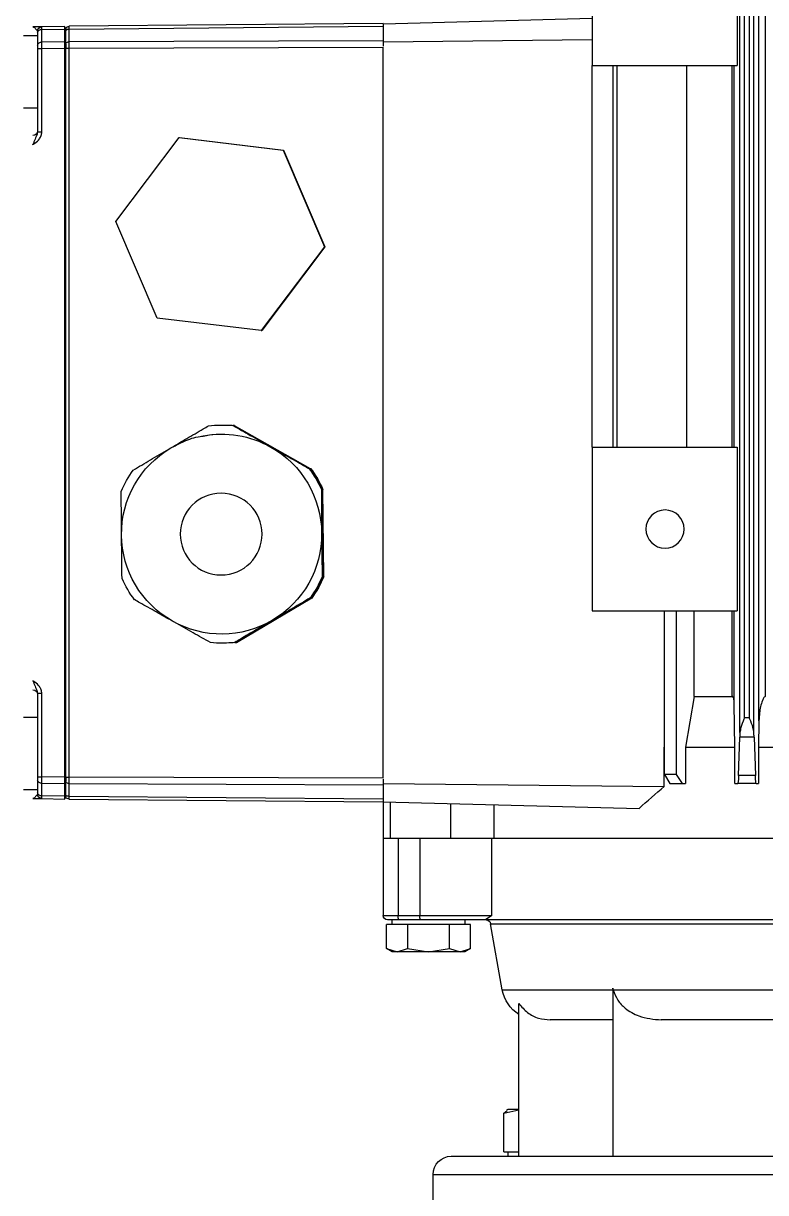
# Model space of a CAD drawing. Header units: centimetres. Extents: x 470464 to 524273, y 49611 to 59074.
# Drawn here: x 488004.47 to 488012.63, y 53574.06 to 53586.93 of the extents above; entities that cross this region are included whole.
import ezdxf

# ---------------------------------------------------------------- set-up
doc = ezdxf.new("R2010")
doc.units = ezdxf.units.CM
doc.header["$MEASUREMENT"] = 0
doc.layers.add('vinç', color=7, linetype='Continuous')

# ---------------------------------------------------------------- blocks, each defined once
blk = doc.blocks.new('DTYTJYJGHDTRHTRHTRF')
at = {"color": 2, "linetype": 'Continuous', "lineweight": 25}
for p, q in [((427156.118, 71670.241), (427156.118, 71682.741)), ((427156.318, 71670.441), (427156.318, 71682.541)), ((427158.149, 71672.222), (427158.149, 71681.981)), ((427158.877, 71670.874), (427158.877, 71676.091)), ((427158.918, 71675.281), (427158.918, 71670.819)), ((427159.818, 71670.888), (427159.818, 71674.993)), ((427160.818, 71673.82), (427160.818, 71674.321)), ((427161.378, 71673.896), (427171.058, 71673.896)), ((427160.418, 71673.792), (427160.418, 71673.82)), ((427160.818, 71673.82), (427160.418, 71673.82)), ((427160.418, 71673.792), (427160.418, 71673.591)), ((427160.93, 71673.769), (427160.506, 71673.784)), ((427160.506, 71673.784), (427160.506, 71673.598)), ((427161.11, 71673.823), (427160.818, 71673.82)), ((427160.93, 71673.769), (427160.93, 71673.613)), ((427160.979, 71673.768), (427171.457, 71673.768)), ((427161.11, 71673.823), (427171.327, 71673.823)), ((427161.131, 71673.823), (427171.313, 71673.823)), ((427161.143, 71673.718), (427171.294, 71673.718)), ((427161.143, 71673.718), (427161.143, 71673.665)), ((427160.418, 71673.557), (427160.418, 71673.591)), ((427160.506, 71673.598), (427160.93, 71673.613)), ((427160.979, 71673.615), (427171.457, 71673.615)), ((427161.143, 71673.665), (427171.294, 71673.665)), ((427164.118, 71673.585), (427162.318, 71673.585)), ((427162.318, 71671.991), (427162.318, 71673.585)), ((427164.118, 71671.991), (427164.118, 71673.585)), ((427170.118, 71673.585), (427168.318, 71673.585)), ((427168.318, 71671.991), (427168.318, 71673.585)), ((427160.418, 71673.557), (427160.818, 71673.557)), ((427160.818, 71673.557), (427161.295, 71673.552)), ((427160.818, 71673.015), (427160.818, 71673.557)), ((427161.295, 71673.552), (427162.318, 71673.552)), ((427161.378, 71673.112), (427161.378, 71673.529)), ((427161.378, 71673.529), (427162.318, 71673.529)), ((427164.118, 71673.552), (427168.318, 71673.552)), ((427164.118, 71673.529), (427168.318, 71673.529)), ((427161.378, 71673.112), (427160.818, 71673.015)), ((427161.378, 71673.112), (427162.318, 71673.112)), ((427160.818, 71673.015), (427160.418, 71673.015)), ((427160.418, 71672.982), (427160.418, 71673.015)), ((427160.418, 71672.982), (427160.518, 71672.918)), ((427160.418, 71672.843), (427160.418, 71672.982)), ((427168.318, 71673.026), (427164.118, 71673.026)), ((427160.518, 71672.784), (427160.418, 71672.843)), ((427160.518, 71672.918), (427160.518, 71672.784)), ((427160.518, 71672.918), (427162.318, 71672.918)), ((427160.385, 71672.782), (427160.818, 71672.782)), ((427160.418, 71669.691), (427160.385, 71672.782)), ((427160.518, 71672.784), (427162.318, 71672.784)), ((427160.818, 71672.782), (427160.823, 71672.784)), ((427160.218, 71669.691), (427160.145, 71672.506)), ((427158.169, 71672.217), (427156.318, 71672.217)), ((427158.149, 71672.222), (427158.169, 71672.217)), ((427158.149, 71671.002), (427158.149, 71672.217)), ((427168.318, 71672.262), (427164.118, 71672.262)), ((427164.118, 71672.221), (427168.318, 71672.221)), ((427164.118, 71671.991), (427162.318, 71671.991)), ((427164.118, 71671.991), (427168.318, 71671.991)), ((427170.118, 71671.991), (427168.318, 71671.991)), ((427168.578, 71669.691), (427168.603, 71671.991)), ((427168.778, 71669.691), (427168.838, 71671.991)), ((427156.318, 71671.185), (427157.999, 71671.185)), ((427156.368, 71671.02), (427156.368, 71671.185)), ((427156.794, 71671.02), (427156.828, 71671.185)), ((427156.838, 71671.067), (427156.838, 71671.185)), ((427156.318, 71671.067), (427156.368, 71671.067)), ((427156.368, 71671.02), (427156.794, 71671.02)), ((427156.794, 71671.02), (427156.822, 71671.057)), ((427156.83, 71671.053), (427156.838, 71671.067)), ((427158.149, 71671.002), (427158.877, 71670.874)), ((427158.968, 71670.888), (427158.918, 71670.819)), ((427158.968, 71670.888), (427159.818, 71670.888)), ((427158.968, 71670.096), (427158.968, 71670.888)), ((427159.818, 71670.913), (427160.186, 71670.913)), ((427159.818, 71670.096), (427159.818, 71670.888)), ((427158.568, 71670.538), (427158.604, 71670.653)), ((427158.604, 71670.653), (427158.568, 71670.591)), ((427158.604, 71670.653), (427158.868, 71670.653)), ((427158.868, 71670.653), (427158.868, 71670.538)), ((427158.568, 71670.591), (427158.568, 71670.538)), ((427158.604, 71670.422), (427158.568, 71670.538)), ((427158.568, 71670.538), (427158.568, 71670.191)), ((427158.918, 71670.591), (427158.868, 71670.591)), ((427158.868, 71670.538), (427158.868, 71670.422)), ((427158.568, 71670.191), (427158.604, 71670.422)), ((427158.604, 71670.422), (427158.868, 71670.422)), ((427158.868, 71670.422), (427158.868, 71670.191)), ((427160.199, 71670.432), (427159.818, 71670.432)), ((427155.718, 71670.241), (427156.118, 71670.241)), ((427158.604, 71669.96), (427158.568, 71670.191)), ((427158.568, 71670.191), (427158.568, 71669.845)), ((427158.868, 71670.191), (427158.868, 71669.96)), ((427158.918, 71670.104), (427158.918, 71669.865)), ((427159.818, 71670.096), (427158.968, 71670.096)), ((427158.968, 71669.857), (427158.968, 71670.096)), ((427159.818, 71669.774), (427159.818, 71670.096)), ((427159.818, 71669.857), (427159.818, 71670.096)), ((427158.568, 71669.845), (427158.604, 71669.96)), ((427158.604, 71669.729), (427158.568, 71669.845)), ((427158.568, 71669.845), (427158.568, 71669.791)), ((427158.868, 71669.96), (427158.604, 71669.96)), ((427158.868, 71669.96), (427158.868, 71669.845)), ((427158.868, 71669.845), (427158.868, 71669.729)), ((427159.818, 71669.857), (427158.968, 71669.857)), ((427158.968, 71669.691), (427158.968, 71669.857)), ((427158.568, 71669.791), (427158.604, 71669.729)), ((427158.604, 71669.729), (427158.868, 71669.729)), ((427158.868, 71669.791), (427158.918, 71669.791)), ((427159.818, 71669.774), (427160.216, 71669.774)), ((427159.818, 71669.691), (427159.818, 71669.774)), ((427159.818, 71669.691), (427158.968, 71669.691)), ((427160.218, 71669.691), (427159.818, 71669.691)), ((427160.248, 71666.241), (427160.218, 71669.691)), ((427160.418, 71669.691), (427160.218, 71669.691)), ((427160.247, 71669.691), (427160.277, 71666.241)), ((427160.419, 71666.241), (427160.406, 71669.691)), ((427160.467, 71669.691), (427160.418, 71669.691)), ((427160.477, 71669.691), (427160.489, 71666.241)), ((427160.477, 71669.691), (427168.519, 71669.691)), ((427168.507, 71666.241), (427168.519, 71669.691)), ((427168.578, 71669.691), (427168.53, 71669.691)), ((427168.59, 71669.691), (427168.578, 71666.241)), ((427168.778, 71669.691), (427168.578, 71669.691)), ((427168.719, 71666.241), (427168.749, 71669.691)), ((427168.779, 71669.691), (427168.749, 71666.241)), ((427162.694, 71669.035), (427162.694, 71669.039)), ((427162.694, 71669.039), (427163.653, 71669.03)), ((427163.653, 71669.026), (427162.694, 71669.035)), ((427162.694, 71669.03), (427163.653, 71669.021)), ((427162.694, 71669.022), (427162.694, 71669.03)), ((427163.653, 71669.03), (427163.653, 71669.026)), ((427163.653, 71669.021), (427163.653, 71669.013)), ((427166.324, 71669.05), (427165.401, 71668.357)), ((427166.324, 71669.046), (427165.401, 71668.352)), ((427166.324, 71669.046), (427166.324, 71669.05)), ((427167.386, 71668.598), (427166.324, 71669.05)), ((427167.386, 71668.594), (427166.324, 71669.046)), ((427161.972, 71668.081), (427162.46, 71668.907)), ((427162.46, 71668.903), (427161.972, 71668.076)), ((427161.972, 71668.072), (427162.46, 71668.898)), ((427162.46, 71668.907), (427162.46, 71668.903)), ((427162.46, 71668.898), (427162.46, 71668.889)), ((427163.885, 71668.889), (427163.885, 71668.894)), ((427164.357, 71668.054), (427163.885, 71668.889)), ((427163.885, 71668.884), (427164.357, 71668.049)), ((427163.885, 71668.876), (427163.885, 71668.884)), ((427167.386, 71668.594), (427167.386, 71668.598)), ((427167.526, 71667.452), (427167.386, 71668.598)), ((427167.526, 71667.448), (427167.386, 71668.594)), ((427165.401, 71668.352), (427165.401, 71668.357)), ((427165.401, 71668.352), (427165.54, 71667.206)), ((427161.972, 71668.076), (427161.972, 71668.081)), ((427161.972, 71668.063), (427161.972, 71668.072)), ((427164.357, 71668.059), (427164.357, 71668.054)), ((427164.357, 71668.049), (427164.357, 71668.041)), ((427161.963, 71667.935), (427161.963, 71667.931)), ((427161.963, 71667.926), (427161.963, 71667.917)), ((427164.363, 71667.931), (427164.363, 71667.935)), ((427164.363, 71667.917), (427164.363, 71667.926)), ((427166.603, 71666.754), (427167.526, 71667.448)), ((427167.526, 71667.448), (427167.526, 71667.452)), ((427165.54, 71667.206), (427166.603, 71666.754)), ((427160.277, 71666.241), (427160.419, 71666.241)), ((427160.489, 71666.241), (427168.507, 71666.241)), ((427160.489, 71666.201), (427160.489, 71666.241)), ((427168.507, 71666.201), (427168.507, 71666.241)), ((427168.578, 71666.241), (427168.719, 71666.241)), ((427160.253, 71665.94), (427160.248, 71666.191)), ((427160.248, 71666.191), (427160.278, 71666.191)), ((427160.268, 71666.191), (427160.268, 71666.202)), ((427160.278, 71666.191), (427160.282, 71665.94)), ((427160.278, 71666.191), (427160.419, 71666.191)), ((427160.282, 71666.191), (427160.282, 71666.202)), ((427160.291, 71666.201), (427160.282, 71666.202)), ((427160.433, 71666.201), (427160.291, 71666.201)), ((427160.421, 71665.94), (427160.419, 71666.191)), ((427160.419, 71666.191), (427160.49, 71666.191)), ((427160.442, 71666.202), (427160.433, 71666.201)), ((427160.442, 71666.191), (427160.442, 71666.202)), ((427160.489, 71666.201), (427160.477, 71666.202)), ((427160.477, 71666.191), (427160.477, 71666.202)), ((427168.507, 71666.201), (427160.489, 71666.201)), ((427160.49, 71666.191), (427160.491, 71665.94)), ((427160.49, 71666.191), (427168.507, 71666.191)), ((427168.505, 71665.94), (427168.507, 71666.191)), ((427168.519, 71666.202), (427168.507, 71666.201)), ((427168.507, 71666.191), (427168.578, 71666.191)), ((427168.519, 71666.191), (427168.519, 71666.202)), ((427168.564, 71666.201), (427168.555, 71666.202)), ((427168.555, 71666.191), (427168.555, 71666.202)), ((427168.705, 71666.201), (427168.564, 71666.201)), ((427168.578, 71666.191), (427168.576, 71665.94)), ((427168.578, 71666.191), (427168.719, 71666.191)), ((427168.714, 71666.202), (427168.705, 71666.201)), ((427168.714, 71666.191), (427168.714, 71666.202)), ((427168.715, 71665.94), (427168.719, 71666.191)), ((427168.719, 71666.191), (427168.748, 71666.191)), ((427168.729, 71666.191), (427168.729, 71666.202)), ((427168.748, 71666.191), (427168.744, 71665.94)), ((427160.282, 71665.94), (427160.421, 71665.94)), ((427160.317, 71665.891), (427160.303, 71665.891)), ((427160.456, 71665.891), (427160.317, 71665.891)), ((427160.348, 71665.891), (427160.348, 71665.737)), ((427160.491, 71665.891), (427160.456, 71665.891)), ((427160.491, 71665.94), (427161.409, 71665.94)), ((427160.491, 71665.891), (427160.491, 71665.94)), ((427161.409, 71665.891), (427160.491, 71665.891)), ((427161.148, 71665.737), (427161.148, 71665.891)), ((427161.409, 71665.94), (427161.409, 71665.891)), ((427167.588, 71665.94), (427168.505, 71665.94)), ((427167.588, 71665.891), (427167.588, 71665.94)), ((427168.505, 71665.891), (427167.588, 71665.891)), ((427167.848, 71665.891), (427167.848, 71665.737)), ((427168.505, 71665.891), (427168.505, 71665.94)), ((427168.54, 71665.891), (427168.505, 71665.891)), ((427168.679, 71665.891), (427168.54, 71665.891)), ((427168.576, 71665.94), (427168.715, 71665.94)), ((427168.648, 71665.737), (427168.648, 71665.891)), ((427168.694, 71665.891), (427168.679, 71665.891))]:
    blk.add_line(p, q, dxfattribs=at)
for centre, radius in [((427163.218, 71672.791), 0.21), ((427163.163, 71667.911), 0.45)]:
    blk.add_circle(centre, radius, dxfattribs=at)
for centre, radius, start, end in [((427158.218, 71671.396), 0.4, 211.8703, 260), ((427158.868, 71670.824), 0.05, 0, 80), ((427156.118, 71670.441), 0.2, 270, 0), ((427158.956, 71670.174), 0.0794, 241.5184, 278.7795), ((427158.956, 71669.935), 0.0794, 241.5184, 278.7795), ((427158.968, 71669.741), 0.05, 180, 270), ((427163.163, 71667.916), 1.1, 89.4658, 149.4647), ((427163.163, 71667.935), 1.2, 113.0219, 125.9087), ((427163.163, 71667.931), 1.2, 113.0219, 125.9087), ((427163.163, 71667.926), 1.2, 113.0219, 125.9087), ((427163.163, 71667.917), 1.2, 113.0219, 125.9087), ((427163.163, 71667.916), 1.1, 29.4677, 89.4667), ((427163.163, 71667.935), 1.2, 53.0238, 65.9106), ((427163.163, 71667.931), 1.2, 53.0238, 65.9106), ((427163.163, 71667.926), 1.2, 53.0238, 65.9106), ((427163.163, 71667.917), 1.2, 53.0238, 65.9106), ((427163.163, 71667.916), 1.1, 149.4651, 209.4673), ((427163.163, 71667.916), 1.1, 349.2902, 29.4673), ((427163.163, 71667.935), 1.2, 173.0224, 180), ((427163.163, 71667.931), 1.2, 173.0224, 180), ((427163.163, 71667.926), 1.2, 173.0224, 180), ((427163.163, 71667.917), 1.2, 173.0224, 185.91), ((427163.163, 71667.917), 1.2, 353.0224, 5.91), ((427163.163, 71667.935), 1.2, 0, 5.91), ((427163.163, 71667.931), 1.2, 0, 5.91), ((427163.163, 71667.926), 1.2, 0, 5.91), ((427163.163, 71667.916), 1.1, 209.4677, 269.4667), ((427163.163, 71667.916), 1.1, 269.4658, 329.4647), ((427163.163, 71667.917), 1.2, 233.0238, 245.9106), ((427163.163, 71667.917), 1.2, 293.0219, 305.9087), ((427160.298, 71666.241), 0.05, 180.5, 232.973), ((427160.336, 71666.24), 0.0588, 178.7139, 220.4981), ((427160.478, 71666.24), 0.0588, 178.7139, 220.4981), ((427168.519, 71666.24), 0.0588, 319.5019, 1.2861), ((427168.661, 71666.24), 0.0588, 319.5019, 1.2861), ((427168.699, 71666.241), 0.05, 307.027, 359.5), ((427160.303, 71665.941), 0.05, 181, 270), ((427160.326, 71665.935), 0.0443, 172.6999, 258.7745), ((427160.465, 71665.935), 0.0443, 172.6999, 258.7745), ((427161.4, 71665.841), 0.05, 1.5, 90), ((427167.597, 71665.841), 0.05, 90, 178.5), ((427168.532, 71665.935), 0.0443, 281.2255, 7.3001), ((427168.671, 71665.935), 0.0443, 281.2255, 7.3001), ((427168.694, 71665.941), 0.05, 270, 359)]:
    blk.add_arc(centre, radius, start, end, dxfattribs=at)
for centre, major_axis, ratio, start_param, end_param in [((427160.718, 71673.792), (0.3, 0), 0.034921, 3.141593, 3.926991), ((427161.143, 71673.777), (0.3, 0), 0.034921, 3.926991, 4.137311), ((427160.718, 71673.591), (0.3, 0), 0.034921, 2.356194, 3.141593), ((427161.143, 71673.606), (0.3, 0), 0.034921, 2.145876, 2.356194), ((427155.886, 71676.491), (4.162, -4.085), 0.963647, 0.02478, 0.089847), ((427160.348, 71666.241), (0.1, 0), 0.001807, 3.141601, 3.926967), ((427160.489, 71666.241), (0.1, 0), 0.004363, 3.926999, 4.712365), ((427168.507, 71666.241), (0.1, 0), 0.004363, 4.712413, 5.497779), ((427168.649, 71666.241), (0.1, 0), 0.001807, 5.497811, 6.283177), ((427160.353, 71665.941), (0.1, 0.001), 0.003614, 3.141625, 3.926896), ((427160.491, 71665.941), (0.1, 0), 0.008726, 3.927022, 4.712294), ((427168.505, 71665.941), (0.1, 0), 0.008726, 4.712484, 5.497756), ((427168.644, 71665.941), (0.1, -0.001), 0.003614, 5.497882, 6.283153)]:
    blk.add_ellipse(centre, major_axis=major_axis, ratio=ratio, start_param=start_param, end_param=end_param, dxfattribs=at)
for points, knots in [([(427157.818, 71680.49), (427157.818, 71680.373), (427157.818, 71680.14), (427157.818, 71679.733), (427157.818, 71679.289), (427157.818, 71678.806), (427157.818, 71678.296), (427157.818, 71677.767), (427157.818, 71677.23), (427157.818, 71676.689), (427157.818, 71676.147), (427157.818, 71675.603), (427157.818, 71675.063), (427157.818, 71674.537), (427157.818, 71674.034), (427157.818, 71673.564), (427157.818, 71673.13), (427157.818, 71672.876), (427157.818, 71672.75)], [0, 0, 0, 0, 0.061766, 0.123529, 0.186576, 0.250001, 0.313425, 0.376472, 0.438777, 0.5, 0.561224, 0.623529, 0.686576, 0.75, 0.813425, 0.876472, 0.938776, 1, 1, 1, 1]), ([(427161.378, 71673.896), (427161.378, 71673.895), (427161.377, 71673.891), (427161.373, 71673.885), (427161.359, 71673.873), (427161.3, 71673.847), (427161.213, 71673.829), (427161.139, 71673.825), (427161.11, 71673.823)], [0, 0, 0, 0, 0.0178648, 0.0400048, 0.0799869, 0.2070937, 0.6928212, 1, 1, 1, 1]), ([(427160.979, 71673.768), (427160.998, 71673.765), (427161.045, 71673.759), (427161.101, 71673.735), (427161.137, 71673.72), (427161.142, 71673.718), (427161.143, 71673.718)], [0, 0, 0, 0, 0.352713, 0.904091, 0.993911, 1, 1, 1, 1]), ([(427161.143, 71673.665), (427161.142, 71673.664), (427161.137, 71673.662), (427161.101, 71673.648), (427161.045, 71673.624), (427160.998, 71673.617), (427160.979, 71673.615)], [0, 0, 0, 0, 0.006089, 0.095912, 0.647289, 1, 1, 1, 1]), ([(427161.295, 71673.552), (427161.311, 71673.552), (427161.334, 71673.551), (427161.359, 71673.545), (427161.37, 71673.54), (427161.375, 71673.536), (427161.378, 71673.532), (427161.378, 71673.53), (427161.378, 71673.529)], [0, 0, 0, 0, 0.493912, 0.741553, 0.826941, 0.912841, 0.962882, 1, 1, 1, 1]), ([(427158.149, 71672.222), (427158.11, 71672.235), (427158.033, 71672.263), (427157.931, 71672.362), (427157.839, 71672.523), (427157.826, 71672.666), (427157.818, 71672.75)], [0, 0, 0, 0, 0.182276, 0.363535, 0.62426, 1, 1, 1, 1]), ([(427157.818, 71672.217), (427157.818, 71672.199), (427157.818, 71672.074), (427157.818, 71671.891), (427157.818, 71671.671), (427157.818, 71671.576), (427157.818, 71671.529)], [0, 0, 0, 0, 0.051682, 0.368416, 0.685149, 1, 1, 1, 1]), ([(427157.999, 71671.185), (427157.964, 71671.214), (427157.893, 71671.273), (427157.83, 71671.397), (427157.822, 71671.486), (427157.818, 71671.529)], [0, 0, 0, 0, 0.339305, 0.678336, 1, 1, 1, 1]), ([(427158.918, 71670.819), (427158.918, 71670.777), (427158.918, 71670.692), (427158.918, 71670.518), (427158.918, 71670.321), (427158.918, 71670.176), (427158.918, 71670.104)], [0, 0, 0, 0, 0.247158, 0.5, 0.752842, 1, 1, 1, 1]), ([(427158.918, 71669.865), (427158.918, 71669.849), (427158.918, 71669.815), (427158.918, 71669.774), (427158.918, 71669.746), (427158.918, 71669.743), (427158.918, 71669.741)], [0, 0, 0, 0, 0.242227, 0.5, 0.757773, 1, 1, 1, 1]), ([(427163.174, 71669.016), (427163.104, 71669.017), (427162.964, 71669.018), (427162.805, 71669.02), (427162.716, 71669.021), (427162.694, 71669.022)], [0, 0, 0, 0, 0.421125, 0.855454, 1, 1, 1, 1]), ([(427163.653, 71669.013), (427163.646, 71669.013), (427163.57, 71669.013), (427163.418, 71669.014), (427163.261, 71669.015), (427163.179, 71669.016), (427163.174, 71669.016)], [0, 0, 0, 0, 0.043676, 0.499241, 0.968347, 1, 1, 1, 1]), ([(427162.46, 71668.889), (427162.423, 71668.827), (427162.348, 71668.7), (427162.265, 71668.558), (427162.22, 71668.483), (427162.216, 71668.475)], [0, 0, 0, 0, 0.466611, 0.947222, 1, 1, 1, 1]), ([(427164.121, 71668.457), (427164.087, 71668.517), (427164.019, 71668.639), (427163.94, 71668.778), (427163.896, 71668.856), (427163.885, 71668.876)], [0, 0, 0, 0, 0.4184555, 0.8498856, 1, 1, 1, 1]), ([(427162.216, 71668.475), (427162.181, 71668.416), (427162.11, 71668.296), (427162.029, 71668.159), (427161.984, 71668.083), (427161.972, 71668.063)], [0, 0, 0, 0, 0.418455, 0.849886, 1, 1, 1, 1]), ([(427164.357, 71668.041), (427164.321, 71668.103), (427164.249, 71668.231), (427164.168, 71668.374), (427164.125, 71668.45), (427164.121, 71668.457)], [0, 0, 0, 0, 0.4666114, 0.9472216, 1, 1, 1, 1]), ([(427161.97, 71667.794), (427162.005, 71667.73), (427162.077, 71667.602), (427162.158, 71667.459), (427162.201, 71667.383), (427162.206, 71667.375)], [0, 0, 0, 0, 0.466611, 0.947222, 1, 1, 1, 1]), ([(427164.242, 71667.713), (427164.25, 71667.76), (427164.262, 71667.824), (427164.263, 71667.889), (427164.263, 71667.906)], [0, 0, 0, 0, 0.739296, 1, 1, 1, 1]), ([(427164.111, 71667.357), (427164.146, 71667.417), (427164.217, 71667.537), (427164.297, 71667.674), (427164.343, 71667.752), (427164.354, 71667.771)], [0, 0, 0, 0, 0.418455, 0.849886, 1, 1, 1, 1]), ([(427164.126, 71667.391), (427164.145, 71667.427), (427164.195, 71667.519), (427164.232, 71667.629), (427164.241, 71667.702), (427164.242, 71667.713)], [0, 0, 0, 0, 0.363514, 0.905163, 1, 1, 1, 1]), ([(427162.206, 71667.375), (427162.239, 71667.315), (427162.308, 71667.194), (427162.386, 71667.056), (427162.43, 71666.978), (427162.442, 71666.959)], [0, 0, 0, 0, 0.418455, 0.849886, 1, 1, 1, 1]), ([(427163.867, 71666.945), (427163.904, 71667.007), (427163.978, 71667.133), (427164.062, 71667.275), (427164.106, 71667.35), (427164.111, 71667.357)], [0, 0, 0, 0, 0.466611, 0.947222, 1, 1, 1, 1]), ([(427162.674, 71666.822), (427162.696, 71666.821), (427162.782, 71666.82), (427162.941, 71666.818), (427163.082, 71666.817), (427163.153, 71666.816)], [0, 0, 0, 0, 0.144547, 0.566474, 1, 1, 1, 1]), ([(427163.153, 71666.816), (427163.158, 71666.816), (427163.238, 71666.816), (427163.395, 71666.814), (427163.548, 71666.813), (427163.626, 71666.813), (427163.633, 71666.813)], [0, 0, 0, 0, 0.031652, 0.486069, 0.956325, 1, 1, 1, 1]), ([(427160.282, 71666.202), (427160.28, 71666.202), (427160.274, 71666.203), (427160.269, 71666.203), (427160.268, 71666.202), (427160.268, 71666.202)], [0, 0, 0, 0, 0.2836773, 0.7215576, 1, 1, 1, 1]), ([(427160.477, 71666.202), (427160.473, 71666.202), (427160.464, 71666.203), (427160.451, 71666.203), (427160.444, 71666.202), (427160.442, 71666.202)], [0, 0, 0, 0, 0.2836773, 0.7215576, 1, 1, 1, 1]), ([(427168.555, 71666.202), (427168.552, 71666.202), (427168.545, 71666.203), (427168.532, 71666.203), (427168.523, 71666.202), (427168.519, 71666.202)], [0, 0, 0, 0, 0.283677, 0.721558, 1, 1, 1, 1]), ([(427168.729, 71666.202), (427168.728, 71666.202), (427168.728, 71666.203), (427168.723, 71666.203), (427168.717, 71666.202), (427168.714, 71666.202)], [0, 0, 0, 0, 0.283677, 0.721558, 1, 1, 1, 1]), ([(427160.254, 71665.842), (427160.254, 71665.842), (427160.254, 71665.85), (427160.254, 71665.876), (427160.253, 71665.91), (427160.253, 71665.936), (427160.253, 71665.939), (427160.253, 71665.94)], [0, 0, 0, 0, 0.003542, 0.154386, 0.540249, 0.769622, 1, 1, 1, 1]), ([(427160.303, 71665.891), (427160.3, 71665.89), (427160.294, 71665.889), (427160.276, 71665.873), (427160.258, 71665.857), (427160.254, 71665.846), (427160.254, 71665.842), (427160.254, 71665.842)], [0, 0, 0, 0, 0.162018, 0.354554, 0.790582, 0.995844, 1, 1, 1, 1]), ([(427161.409, 71665.94), (427161.422, 71665.939), (427161.45, 71665.936), (427161.495, 71665.91), (427161.525, 71665.876), (427161.544, 71665.85), (427161.549, 71665.842), (427161.55, 71665.842)], [0, 0, 0, 0, 0.230378, 0.459751, 0.845614, 0.996458, 1, 1, 1, 1]), ([(427161.55, 71665.842), (427161.549, 71665.842), (427161.539, 71665.846), (427161.507, 71665.857), (427161.47, 71665.873), (427161.435, 71665.889), (427161.417, 71665.89), (427161.409, 71665.891)], [0, 0, 0, 0, 0.004156, 0.209418, 0.645446, 0.837982, 1, 1, 1, 1]), ([(427167.447, 71665.842), (427167.447, 71665.842), (427167.452, 71665.85), (427167.471, 71665.876), (427167.502, 71665.91), (427167.547, 71665.936), (427167.574, 71665.939), (427167.588, 71665.94)], [0, 0, 0, 0, 0.003542, 0.154386, 0.540249, 0.769622, 1, 1, 1, 1]), ([(427167.588, 71665.891), (427167.58, 71665.89), (427167.562, 71665.889), (427167.527, 71665.873), (427167.49, 71665.857), (427167.458, 71665.846), (427167.447, 71665.842), (427167.447, 71665.842)], [0, 0, 0, 0, 0.162018, 0.354554, 0.790582, 0.995844, 1, 1, 1, 1]), ([(427168.742, 71665.842), (427168.742, 71665.842), (427168.742, 71665.846), (427168.739, 71665.857), (427168.72, 71665.873), (427168.702, 71665.889), (427168.697, 71665.89), (427168.694, 71665.891)], [0, 0, 0, 0, 0.004156, 0.209418, 0.645446, 0.837982, 1, 1, 1, 1]), ([(427168.744, 71665.94), (427168.744, 71665.939), (427168.744, 71665.936), (427168.743, 71665.91), (427168.743, 71665.876), (427168.742, 71665.85), (427168.742, 71665.842), (427168.742, 71665.842)], [0, 0, 0, 0, 0.230378, 0.459751, 0.845614, 0.996458, 1, 1, 1, 1])]:
    blk.add_open_spline(points, degree=3, knots=knots, dxfattribs=at)
blk = doc.blocks.new('fdtrhrghrtsehserhtr')
at = {"layer": 'vinç', "color": 0, "xscale": -1}
blk.add_blockref('DTYTJYJGHDTRHTRHTRF', (855128.837, 0), dxfattribs=at)
blk = doc.blocks.new('K')
at = {"layer": 'vinç', "color": 0, "rotation": 270}
blk.add_blockref('fdtrhrghrtsehserhtr', (416338.736, 473046.981), dxfattribs=at)

msp = doc.modelspace()

# ---------------------------------------------------------------- block references
msp.add_blockref('K', (0, 8500))

doc.saveas('drawing.dxf')
